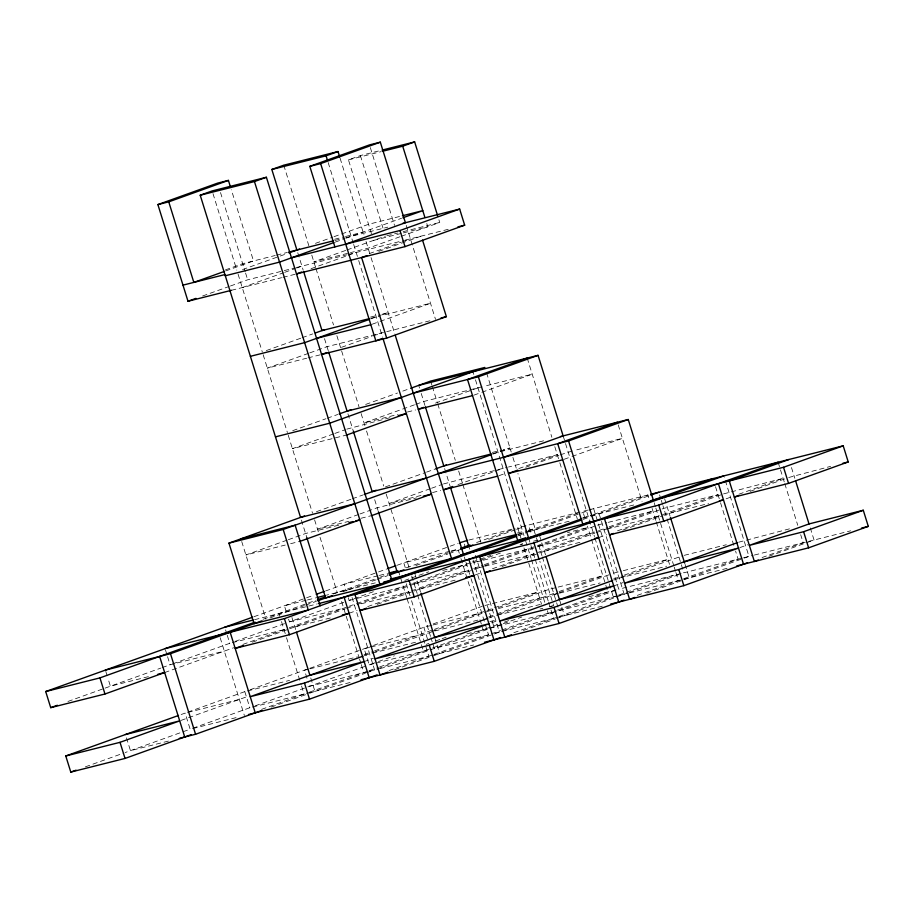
<?xml version="1.0" encoding="UTF-8"?>
<svg xmlns="http://www.w3.org/2000/svg" width="914" height="914" viewBox="0 0 914 914"><rect width="100%" height="100%" fill="white"/><g stroke="black" fill="none" stroke-linecap="round" stroke-linejoin="round"><path stroke-width="0.69" stroke-dasharray="4.57 3.43" d="M371.461 233.687L348.463 159.859L360.39 155.563L380.738 150.444M225.427 269.881L242.667 263.689L275.217 255.486M225.667 270.955L253.509 260.947L231.356 189.804M242.541 269.573L287.636 253.361M315.479 243.353L332.719 237.16M334.044 236.68L368.525 224.296L401.075 216.104M335.255 242.096L344.532 238.76M345.858 238.28L401.566 218.263M202.588 295.999L229.117 286.47M230.442 285.991L247.683 279.798L295.153 267.848M242.256 287.579L283.363 272.806M284.688 272.338L295.302 268.522M296.627 268.042L301.928 266.134M345.698 250.413L313.868 261.85L349.125 252.972M347.023 249.933L385.479 236.109M311.091 268.682L346.897 255.817M348.223 255.337L356.186 252.481M399.944 236.76L368.113 248.197L350.485 252.63M401.269 236.28L439.737 222.456L438.903 219.771M369.325 253.601L401.143 242.164M402.48 241.684L410.432 238.828M378.842 251.35L421.285 236.098L422.119 238.783M266.305 350.588L300.786 338.203M302.111 337.723L312.714 333.907M370.947 318.826L380.235 315.49M381.561 315.01L388.187 312.634L381.401 314.336M372.147 324.23L378.784 321.854M380.11 321.374L430.505 303.265L381.675 315.558M308.452 353.352L267.334 368.125L306.67 358.231M309.777 352.884L327.018 346.68L385.342 331.999M341.482 347.331L371.987 336.363M373.312 335.884L381.264 333.027M292.709 430.665L325.864 418.749M327.201 418.269L337.803 414.453M365.657 404.445L397.487 393.009M402.788 391.101L410.752 388.244M333.541 433.899L292.423 448.671L346.68 435.018M334.867 433.43L345.481 429.614M346.806 429.134L390.084 417.675M414.442 404.833L364.046 422.942L397.944 414.408M415.767 404.354L423.719 401.497L482.044 386.816M435.532 403.085L477.976 387.844M473.875 395.156L480.501 392.769M481.827 392.289L532.222 374.18L483.403 386.473M316.473 511.68L350.953 499.295M352.278 498.816L362.892 495M385.434 486.899L425.227 472.607M426.552 472.127L435.829 468.791M492.737 454.178L509.978 447.986L503.203 449.699M287.007 540.185L245.9 554.958L285.225 545.064M288.333 539.706L305.573 533.513L340.842 524.636M358.631 514.445L317.512 529.229L348.702 521.368M359.956 513.976L377.196 507.773L416.521 497.879M430.243 488.716L389.124 503.488L423.033 494.954M431.568 488.236L442.182 484.42M443.507 483.952L496.279 470.093M457.971 484.591L493.777 471.727M495.102 471.247L503.066 468.391M498.953 475.703L505.591 473.315M518.855 468.551L557.312 454.726L508.481 467.02M525.721 467.248L558.877 455.332M560.202 454.864L572.233 450.979M564.052 459.319L570.69 456.931M572.015 456.452L622.411 438.343L573.581 450.636M253.921 616.721L313.593 595.277M325.533 590.981L377.254 572.393M378.579 571.924L386.542 569.056M397.144 565.252L448.865 546.663M450.191 546.184L458.154 543.327M263.072 619.269L306.841 603.537M308.167 603.069L316.118 600.201M333.37 594.009L338.671 592.101L326.458 595.174M339.997 591.621L378.453 577.808M379.778 577.328L387.742 574.472M406.307 567.8L450.076 552.067M451.402 551.599L458.028 549.211L459.285 553.233M476.594 542.539L515.062 528.715M269.95 617.967L304.431 605.571M305.756 605.102L316.37 601.286M342.887 591.758L348.188 589.85M349.525 589.37L376.042 579.842M377.368 579.362L387.982 575.546M415.836 565.538L447.654 554.101M448.991 553.633L460.919 549.337M488.773 539.329L515.302 529.8M516.627 529.32L525.904 525.984M517.827 534.736L527.104 531.4M528.441 530.92L580.162 512.331M518.067 535.81L527.344 532.474M528.68 531.994L580.401 513.417M581.727 512.937L591.004 509.601M67.956 701.461L103.762 688.585M105.087 688.116L160.795 668.1M162.121 667.62L170.073 664.764L224.33 651.099M172.735 663.804L233.733 641.879M235.058 641.411L286.779 622.822M288.596 619.178L289.441 621.863L346.463 601.378M348.28 597.733L349.114 600.418L375.643 590.89M404.822 580.401L408.798 578.973M411.449 578.025L428.689 571.821M582.926 518.341L592.215 515.005M593.54 514.536L647.912 494.988L649.169 499.021M583.166 519.426L589.793 517.038M591.118 516.57L649.477 495.594M164.646 672.555L233.607 647.763M242.895 644.427L287.99 628.226M289.315 627.747L347.663 606.782M348.988 606.302L411.323 583.909M412.648 583.429L471.007 562.464M472.332 561.984L490.898 555.312M520.077 544.824L522.728 543.876L518.661 544.893M252.424 642.176L288.23 629.312M289.555 628.832L345.252 608.815M346.577 608.336L354.541 605.479M357.191 604.531L408.912 585.943M410.237 585.463L471.247 563.538M500.426 553.061L473.898 562.59L482.032 560.545M349.114 613.271L357.066 610.415M367.679 606.599L408.787 591.826L357.248 604.794M411.437 590.878L472.447 568.954M473.772 568.474L483.06 565.138M484.386 564.658L536.107 546.069M537.432 545.601L587.828 527.492L567.48 532.611M377.196 604.348L413.002 591.472M414.328 591.004L483.3 566.223M484.626 565.743L598.681 524.762L606.816 522.705M475.211 574.963L481.849 572.575M492.452 568.771L597.23 531.114M598.556 530.646L607.833 527.309M609.158 526.83L652.927 511.097L608.176 522.362M501.98 566.509L594.82 533.148M596.145 532.679L608.073 528.383M609.398 527.915L663.781 508.367L718.027 494.714L615.91 531.411M598.67 537.603L606.622 534.747M622.777 530.109L662.57 515.816M663.895 515.336L722.243 494.371M723.58 493.891L783.127 478.33L738.044 494.531M726.104 498.816L732.731 496.439M750.211 491.321L787.354 477.976M788.679 477.508L830.598 466.38M181.155 714.519L185.131 713.091L190.146 729.201L125.161 752.553M187.781 712.132L248.791 690.207M250.116 689.739L308.464 668.762M309.789 668.294L372.124 645.89M373.449 645.41L427.832 625.873M433.133 623.965L482.204 606.336M181.029 720.403L247.34 696.571M364.046 654.63L373.323 651.294M374.66 650.825L433.008 629.849M434.333 629.38L537.775 592.203L484.888 605.514M364.286 655.715L373.563 652.379M374.9 651.899L433.339 631.334M431.922 631.414L492.932 609.489M498.233 607.582L548.629 589.473L556.763 587.428M364.16 661.599L373.449 658.263M488.83 616.801L495.457 614.414M496.782 613.945L557.791 592.021M559.117 591.541L602.874 575.82L558.123 587.085M489.07 617.887L498.347 614.551M499.672 614.071L558.031 593.106M559.357 592.626L611.078 574.038M85.379 766.846L123.836 753.022M192.797 728.241L253.806 706.316M255.132 705.848L366.537 665.815M369.599 647.386L364.172 648.746L369.187 664.855L377.139 661.999M378.465 661.519L394.38 655.806M426.21 644.37L428.872 643.41M435.498 641.034L440.799 639.126M442.125 638.646L446.112 637.218M491.595 622.811L498.221 620.435M613.602 578.973L622.891 575.637M624.216 575.157L667.985 559.425L623.222 570.69M613.842 580.047L682.895 555.678M261.644 709.344L308.052 692.663M309.378 692.195L367.736 671.219M369.062 670.739L378.35 667.403M379.676 666.934L431.397 648.346M432.722 647.866L499.033 624.034M504.334 622.137L509.646 620.229M271.161 707.093L308.292 693.749M309.618 693.269L365.326 673.252M366.651 672.773L374.603 669.916L352.027 597.425M377.265 668.968L428.986 650.38M430.311 649.9L488.659 628.935M489.984 628.455L501.923 624.171M503.248 623.691L521.814 617.019M550.993 606.53L553.644 605.582L539.854 561.276M613.717 585.931L623.005 582.595M738.626 542.219L790.039 528.703M389.067 670.556L432.836 654.835M434.161 654.355L488.533 634.819L470.973 578.436M491.195 633.859L500.472 630.523M501.797 630.054L556.18 610.506M557.506 610.038L607.901 591.929L587.405 526.144M394.62 669.734L433.076 655.909M434.401 655.441L492.76 634.465M494.086 633.996L503.363 630.66M504.688 630.18L556.42 611.592M542.345 556.946L559.071 610.643L616.093 590.147M739.826 547.623L747.789 544.767M513.851 632.728L557.62 616.996M558.945 616.527L617.293 595.551M618.618 595.083L673.001 575.534M523.379 630.477L555.209 619.041M556.535 618.561L614.882 597.585M616.207 597.116L628.146 592.82M629.472 592.352L681.193 573.764M637.309 595.368L682.392 579.168M683.729 578.688L738.101 559.151L735.587 551.096M646.826 593.117L682.632 580.253M683.969 579.773L748.954 556.42L724.276 477.211M762.082 557.54L803.2 542.767L800.687 534.713M768.96 556.238L814.054 540.037L809.027 523.928M348.463 159.859L381.012 151.667M334.615 239.251L344.11 236.863M345.469 236.52L363.098 232.087M276.565 255.143L287.419 252.413M334.89 240.473L344.384 238.074M345.743 237.743L387.787 227.152M386.839 235.766L397.693 233.036M403.12 231.676L439.737 222.456M373.552 240.405L402.023 233.23M403.382 232.887L427.798 226.752L426.541 222.719M296.502 267.505L346.692 254.869M348.04 254.526L403.657 240.531M405.005 240.188L448.408 229.265M231.402 290.309L281.581 277.685M282.94 277.342L295.142 274.269M370.558 317.067L380.053 314.679M370.821 318.289L380.315 315.89M386.691 331.668L430.094 320.734M308.029 357.888L320.231 354.815M407.438 412.02L415.584 409.963M492.349 452.43L501.843 450.042M492.623 453.641L545.509 440.331M497.639 469.75L507.133 467.362M432.528 492.566L440.662 490.521M360.916 518.295L371.769 515.565M290.652 543.693L300.146 541.305M468.882 540.06L514.993 528.452M525.847 525.721L517.712 527.766L521.049 538.506M580.093 512.057L528.555 525.036L531.491 534.427M588.239 510.012L582.812 511.383L585.737 520.774M589.587 509.669L647.912 494.988M517.438 532.976L526.932 530.588M528.281 530.246L535.067 528.532L517.918 473.498M449.894 551.256L403.782 562.864L405.45 568.234M451.253 550.913L458.028 549.211M517.701 534.187L523.128 532.828M525.847 532.142L569.239 521.22M582.801 517.804L635.698 504.494M378.008 575.774L344.098 584.309L346.189 591.027M379.367 575.432L387.502 573.386M533.582 541.145L537.649 540.117M306.121 600.292L284.414 605.754L286.927 613.808M307.481 599.95L315.616 597.905M340.031 591.758L375.288 582.881M442.707 570.439L463.044 565.32M483.392 560.202L528.143 548.937M538.997 546.206L593.243 532.542M606.816 529.137L658.354 516.159M669.197 513.428L708.533 503.534M254.572 619.692L307.47 606.382M308.829 606.039L316.964 603.994M349.114 600.418L403.371 586.765M414.213 584.035L468.471 570.382M479.313 567.651L483.392 566.623M484.74 566.28L533.57 553.998M544.424 551.256L581.041 542.048M289.441 621.863L343.687 608.21M419.64 589.096L456.257 579.876M232.464 642.633L284.003 629.655M294.856 626.924L331.474 617.704M148.376 676.646L110.4 686.208L107.886 678.154M613.728 573.089L621.863 571.033M684.255 555.335L726.299 544.744M431.991 625.256L423.845 627.301L428.026 640.725M433.339 624.913L478.102 613.648M488.944 610.918L493.023 609.889M498.438 608.53L543.202 597.265M554.055 594.534L558.123 593.506M559.471 593.163L600.167 582.926M619.155 578.139L666.614 566.2M370.947 647.043L418.418 635.093M434.698 631.003L478.091 620.069M497.079 615.293L543.19 603.686M489.904 621.623L496.679 619.921M540.083 608.998L542.802 608.313M549.577 606.599L552.296 605.925M588.913 596.705L616.036 589.873M681.136 573.489L618.744 589.199L593.654 508.652M742.168 558.123L683.843 572.804L662.947 505.682M743.528 557.791L753.022 555.392M754.37 555.049L807.268 541.739M808.627 541.396L850.671 530.817M308.555 669.174L304.488 670.191L308.258 682.278M309.915 668.831L357.385 656.88M372.306 653.122L418.418 641.514M466.837 633.859L488.544 628.386M489.893 628.055L556.352 611.317M559.071 610.643L617.384 595.962M618.744 595.62L628.238 593.232M629.597 592.889L682.484 579.579M683.843 579.236L727.247 568.302M247.523 690.961L289.567 680.382M369.187 664.855L374.614 663.495M375.962 663.153L431.579 649.157M488.533 634.819L434.287 648.472L432.619 643.102M495.319 633.105L499.387 632.088L474.297 551.542M502.106 631.403L557.711 617.407M559.06 617.064L602.463 606.142M187.838 712.406L239.377 699.427M367.828 671.63L309.503 686.3L308.669 683.615M369.187 671.287L378.682 668.899M380.03 668.557L428.86 656.263L411.3 599.881M431.568 655.578L473.612 644.998M252.538 707.07L350.188 682.484M192.854 728.515L238.977 716.907M168.439 741.083L130.462 750.645L126.281 737.221M791.467 467.545L794.814 478.285M778.111 462.221L784.383 482.352M784.806 483.7L797.762 525.31M715.525 486.659L720.118 501.432M720.54 502.769L735.176 549.76M664.604 498.667L670.031 516.113M685.089 564.441L689.27 577.865M659.6 494.942L660.856 498.975M661.268 500.312L662.524 504.345M654.173 502.734L655.418 506.767M655.841 508.104L673.824 565.835M674.235 567.171L675.492 571.204M675.914 572.541L678.417 580.596M652.093 508.413L655.852 520.5M656.275 521.837L669.654 564.795M618.23 424.919L642.062 501.443M599.081 513.702L624.171 594.249M563.138 435.887L594.5 536.575M594.923 537.912L613.317 596.979M527.207 358.071L551.873 437.28M554.798 446.672L559.402 461.444M559.825 462.781L577.385 519.163M539.397 535.147L545.669 555.289M559.471 599.595L564.486 615.705M486.568 372.809L511.234 452.019M512.903 457.388L516.25 468.128M533.982 530.097L541.922 555.598M528.555 537.889L534.827 558.02M535.238 559.368L548.206 600.978M548.617 602.326L553.644 618.435M472.949 371.735L473.795 374.42M475.463 379.79L523.962 535.513M525.641 540.882L531.08 558.328M531.491 559.676L544.87 602.634M547.383 610.689L548.217 613.374M523.985 547.897L541.545 604.28M406.25 225.404L435.521 319.374M370.319 147.588L394.562 225.45M360.39 155.563L382.977 228.054M430.643 381.092L431.899 385.125M432.311 386.462L437.326 402.571M437.749 403.919L455.309 460.302M458.657 471.041L462.415 483.118M462.838 484.466L480.821 542.185M418.703 385.388L419.537 388.073M421.217 393.443L424.976 405.519M444.627 468.619L450.065 486.065M468.882 546.481L469.716 549.165M473.064 559.905L493.971 627.027M464.289 544.104L465.546 548.137M340.099 158.248L363.932 234.772M366.023 241.479L370.627 256.251M371.05 257.588L394.882 334.113M464.289 556.957L465.546 560.979M465.957 562.327L470.561 577.088M460.953 558.603L483.118 629.757M328.172 162.543L353.25 243.09M353.672 244.426L358.277 259.199M358.688 260.536L382.52 337.06M415.036 574.323L416.715 579.693M417.127 581.041L420.474 591.781M434.687 637.424L439.703 653.533M283.763 165.194L308.852 245.74M311.777 255.132L315.536 267.219M315.958 268.556L333.519 324.938M336.866 335.678L359.019 406.833M361.11 413.539L364.88 425.627M366.548 430.997L383.697 486.031M386.199 494.086L409.198 567.925M411.711 575.98L417.15 593.437M417.561 594.774L430.528 636.395M430.94 637.732L432.196 641.765M406.284 583.772L410.877 598.533M398.344 570.656L406.707 597.505M407.13 598.853L423.433 651.202M297.747 252.71L303.185 270.167M324.504 338.626L328.275 350.713M347.926 413.802L353.364 431.259M374.683 499.718L378.03 510.458M220.503 192.534L245.169 271.744M245.592 273.08L247.683 279.798M341.596 601.503L345.778 614.928M346.2 616.264L359.156 657.886M359.579 659.223L360.836 663.256M361.247 664.592L363.761 672.647M212.985 193.608L236.817 270.133M238.074 274.154L262.318 352.016M263.152 354.701L287.407 432.562M288.241 435.247L312.497 513.12M314.587 519.826L318.346 531.914M320.026 537.283L337.163 592.318M301.392 520.089L306.83 537.535M291.932 617.533L296.113 630.957M310.749 677.937L314.93 691.361M278.987 613.545L279.821 616.23M281.501 621.6L286.093 636.373M286.516 637.709L301.152 684.7M301.574 686.037L304.076 694.092M241.719 541.534L265.963 619.395M225.575 629.895L226.832 633.916M227.243 635.264L229.757 643.319M244.815 691.647L249.83 707.756M220.148 637.675L244.392 715.536M165.48 649.991L167.148 655.361M167.57 656.709L170.073 664.764M105.796 671.436L107.475 676.806"/><path stroke-width="1.37" d="M231.402 290.309L187.998 301.243L157.893 204.587L217.578 183.131L228.42 180.401L230.511 187.119M157.893 204.587L168.747 201.857L228.42 180.401M354.815 503.751L300.557 517.404L200.212 195.219L212.151 190.923L266.397 177.27L391.832 580.002L383.697 582.058M296.913 250.025L271.824 169.478L283.763 165.194L338.009 151.541L339.688 156.911M200.212 195.219L254.458 181.566L266.397 177.27M271.824 169.478L326.081 155.826L338.009 151.541M334.89 246.894L309.8 166.348L369.473 144.903L380.327 142.173L405.416 222.719L345.732 244.164M309.8 166.348L320.643 163.617L380.327 142.173M382.36 151.324L402.708 146.194L414.648 141.91L437.646 215.75M224.341 271.435L193.837 282.403L168.747 201.857M288.961 252.892L299.564 249.076M333.918 242.564L279.547 262.112L225.301 275.765M402.891 217.783L422.782 210.643L402.434 215.761M187.998 301.243L195.962 298.375M291.486 257.817L399.989 230.511L459.662 209.066L464.678 225.175L405.005 246.62L296.502 273.926L301.803 272.018M366.902 255.634L361.601 257.542L386.691 338.089L446.375 316.644L422.542 240.119M315.376 332.959L324.653 329.623M369.622 319.306L304.636 342.659L250.39 356.311M326.892 352.564L321.591 354.472L386.691 338.089M382.475 338.431L375.837 340.819L320.643 163.617M339.128 413.985L351.067 409.689M410.752 388.244L430.643 381.092L484.888 367.439L329.726 423.205L275.468 436.858M527.207 358.071L467.522 379.516L517.701 540.62L525.653 537.752M413.277 393.18L478.376 376.785L538.06 355.34L563.138 435.887L503.465 457.331M346.68 435.018L406.353 413.574L398.218 415.619M423.593 407.381L418.292 409.289L472.538 395.625M228.946 543.133L283.191 529.48L308.281 610.026L254.035 623.691L228.946 543.133L304.545 515.976M364.218 494.531L376.157 490.235M435.829 468.791L446.443 464.975M283.191 529.48L491.412 454.658M617.396 422.234L557.711 443.678L582.801 524.225L590.764 521.368M438.366 473.726L568.565 440.948L628.249 419.503L653.327 500.049M300.146 541.305L359.83 519.86L355.763 520.877M371.769 515.565L431.442 494.12L423.308 496.165M452.659 486.499L443.381 489.835L497.627 476.183M517.77 470.104L508.481 473.441L562.727 459.788M157.871 674.258L164.646 672.555L104.973 694L50.716 707.653L45.7 691.544L252.595 617.201M316.244 594.317L324.207 591.461M387.867 568.588L395.819 565.72M459.479 542.847L467.522 540.391M45.7 691.544L99.946 677.891L255.12 622.126M317.455 599.733L325.407 596.865M389.067 573.992L397.019 571.136M460.679 548.263L469.967 544.927M105.384 670.099L170.484 653.716L261.987 620.823M317.695 600.806L332.285 595.562M389.307 575.077L403.897 569.833M460.919 549.337L472.858 545.052M165.057 648.654L284.414 618.607L516.501 535.204M516.741 536.289L354.94 594.431L380.03 674.978L387.982 672.121M50.716 707.653L57.354 705.265M318.323 603.651L409.186 580.778L581.601 518.821M581.841 519.906L479.724 556.603L504.814 637.149L511.44 634.762M650.802 495.125L658.766 492.258M243.135 645.513L235.172 648.369L289.43 634.716L349.114 613.271L342.327 614.973M390.209 579.133L533.97 542.939L713.011 478.605M723.865 475.874L604.497 518.764L629.586 599.31L634.899 597.402M366.594 608.153L359.956 610.541L414.213 596.888L473.886 575.443L465.752 577.488M460.736 554.958L658.754 505.111L778.111 462.221M788.965 459.491L729.281 480.935L754.37 561.482L758.346 560.053M490.041 570.804L484.74 572.712L538.986 559.048L598.67 537.603L594.603 538.632M650.619 500.735L783.538 467.283L843.211 445.826L848.226 461.936L788.554 483.392L734.296 497.045L738.284 495.617M613.5 533.445L609.524 534.873L663.77 521.22L723.454 499.775L719.375 500.803M191.346 734.605L125.035 758.437L70.789 772.09L65.774 755.981L178.504 715.468M65.774 755.981L120.02 742.328L179.704 720.883L125.447 734.536M362.961 656.195L250.23 696.697L304.476 683.044L364.16 661.599L309.915 675.252L296.524 632.294M487.745 618.355L375.014 658.868L429.26 645.215L488.944 623.771L434.687 637.424L420.897 593.117M70.789 772.09L76.09 770.182M612.517 580.527L499.787 621.04L554.044 607.376L613.717 585.931L559.471 599.595L546.092 556.626M179.293 738.352L195.573 734.262L261.884 710.429M737.301 542.699L624.57 583.201L678.828 569.548L738.501 548.103L684.255 561.756M248.471 714.519L309.503 699.153L377.139 674.852M863.284 510.263L809.027 523.928L749.354 545.372L803.6 531.72L863.284 510.263L868.3 526.373L808.616 547.829L736.741 565.915M361.041 679.753L434.276 661.325L500.586 637.492M484.466 642.268L559.06 623.485L624.045 600.132M610.598 604.097L683.843 585.657L747.503 562.784M382.098 150.102L414.648 141.91M288.778 252.081L333.53 240.816M402.697 223.404L459.662 209.066M182.983 285.134L225.027 274.543M457.903 226.878L464.678 225.175M369.473 318.62L322.002 330.571L303.608 271.504M316.575 338.363L370.821 324.71M440.948 318.003L446.375 316.644M418.703 385.388L538.06 355.34M401.337 397.464L347.092 411.117L328.686 352.05M491.264 453.984L443.793 465.934L425.398 406.867M560.431 436.572L628.249 419.503M426.427 478.011L372.181 491.663L353.364 431.259M240.885 538.849L295.131 525.196L320.22 605.742M348.977 522.591L353.044 521.563M650.619 494.314L843.211 445.826M460.747 548.526L516.353 534.53M388.861 573.044L396.996 570.999M842.799 463.307L848.226 461.936M316.975 597.562L325.11 595.517M224.741 627.21L253.224 620.035M861.514 528.086L868.3 526.373M795.648 480.97L809.027 523.928M783.538 467.283L788.554 483.392M803.6 531.72L808.616 547.829M718.427 483.666L743.516 564.212M670.453 517.461L684.666 563.104M658.754 505.111L663.77 521.22M678.828 569.548L683.843 585.657M568.565 440.948L618.744 602.04M533.97 542.939L538.986 559.048M554.044 607.376L559.06 623.485M478.376 376.785L528.555 537.889M402.708 146.194L424.873 217.349M399.989 230.511L405.005 246.62M450.476 487.413L468.882 546.481M468.871 559.334L493.96 639.88M395.294 335.449L463.455 554.272M326.081 155.826L327.326 159.859M382.943 338.397L451.516 558.557L397.259 572.21L378.453 511.806M409.186 580.778L414.213 596.888M429.26 645.215L434.276 661.325M254.458 181.566L379.904 584.297L325.647 597.95L306.83 537.535M344.087 597.162L369.176 677.708M284.414 618.607L289.43 634.716M304.476 683.044L309.503 699.153M230.157 632.26L255.246 712.806M170.484 653.716L195.573 734.262M159.63 656.446L184.719 736.992M99.946 677.891L104.973 694M120.02 742.328L125.035 758.437"/></g></svg>
